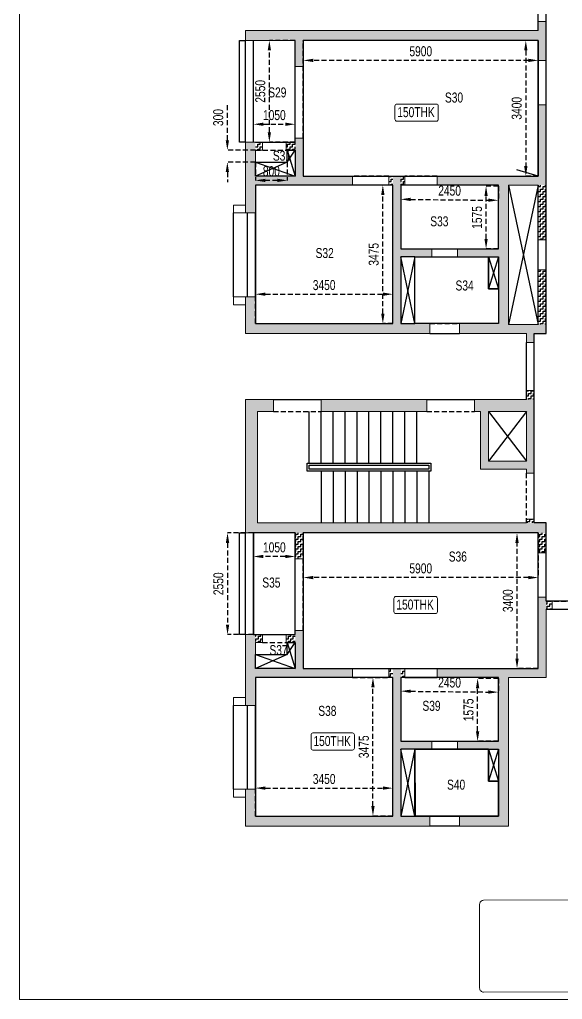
# Model space of a CAD drawing. Header units: millimetres. Extents: x 0 to 40011, y 16 to 56597.
# Drawn here: x 4 to 13630, y 16 to 24590 of the extents above; entities that cross this region are included whole.
import ezdxf

# ---------------------------------------------------------------- set-up
doc = ezdxf.new("R2010")
doc.units = ezdxf.units.MM
doc.linetypes.add('HIDDEN', pattern=[0.375, 0.25, -0.125])
for name, color, linetype in [('A-STAIRCASE', 8, 'Continuous'), ('S-BEAM', 4, 'HIDDEN'), ('S-BEAM 1', 6, 'Continuous'), ('S-CUTOUT', 25, 'Continuous'), ('S-WALL HATCH', 251, 'Continuous')]:
    doc.layers.add(name, color=color, linetype=linetype)
for name, color, linetype, lineweight in [("S-BEAM NO'S", 2, 'Continuous', 20), ('S-GENERAL', 252, 'Continuous', 20), ('s-text', 20, 'Continuous', 13), ('S-WALL', 100, 'Continuous', 20)]:
    doc.layers.add(name, color=color, linetype=linetype, lineweight=lineweight)
doc.styles.add('Dim.s & Anno.(Misc.)', font='ARIALN.TTF')
doc.styles.add('SOBHA', font='swisscl.ttf')
doc.dimstyles.new('S-100-2', dxfattribs={"dimscale": 100, "dimtxt": 2.5, "dimasz": 2.5, "dimexe": 0, "dimexo": 0, "dimgap": 1, "dimtad": 1, "dimdec": 0, "dimzin": 0, "dimdsep": 46, "dimtxsty": 'SOBHA', "dimcen": 0.0895, "dimclrd": 8, "dimclre": 8, "dimclrt": 2, "dimadec": 0, "dimazin": 0, "dimtfac": 1, "dimtdec": 0, "dimtofl": 0, "dimtmove": 0, "dimatfit": 3, "dimfxl": 0.18, "dimtolj": 1, "dimtzin": 0, "dimlwd": -1, "dimlwe": -1, "dimarcsym": 1})
pattern_1 = [(0, (0, 0), (62.5, 62.5), [62.5, -62.5]), (90, (62.5, 0), (-62.5, 62.5), [62.5, -62.5])]

# ---------------------------------------------------------------- blocks, each defined once
blk = doc.blocks.new('WING 05 TYP WALLS')
at = {"layer": 'S-WALL HATCH', "ltscale": 7.5, "transparency": 33554687}
h = blk.add_hatch(dxfattribs=at)
h.set_pattern_fill('ZIGZAG', color=251, scale=500)
h.set_pattern_definition([(0, (-606331.83, -72497.9), (62.5, 62.5), [62.5, -62.5]), (90, (-606269.33, -72497.9), (-62.5, 62.5), [62.5, -62.5])])
h.paths.add_polyline_path([(-600032, -71848), (-600232, -71848), (-600232, -72348), (-600032, -72348)])
h.paths.add_polyline_path([(-600032, -71373), (-600232, -71373), (-600232, -71598), (-600032, -71598)])
h.paths.add_polyline_path([(-606132, -71848), (-606332, -71848), (-606332, -72498), (-606132, -72498)])
h = blk.add_hatch(color=251, dxfattribs=at)
h.dxf.hatch_style = 1
h.paths.add_polyline_path([(-600032, -71598), (-600232, -71598), (-607582, -71598), (-607582, -71848), (-606332, -71848), (-606132, -71848), (-600232, -71848), (-600032, -71848)])
h = blk.add_hatch(color=251, dxfattribs=at)
h.dxf.hatch_style = 1
h.paths.add_polyline_path([(-600032, -73458), (-600232, -73458), (-600232, -75248), (-601232, -75248), (-602772, -75248), (-602772, -75473), (-601232, -75473), (-601232, -75498), (-601232, -77073), (-602257, -77073), (-602257, -77273), (-601232, -77273), (-601232, -78948), (-602207, -78948), (-602207, -79198), (-601232, -79198), (-600982, -79198), (-600532, -79198), (-600532, -79423), (-600332, -79423), (-600332, -79198), (-600032, -79198), (-600032, -78973), (-600232, -78973), (-600982, -78973), (-600982, -75473), (-600232, -75473), (-600032, -75473)])
h = blk.add_hatch(color=251, dxfattribs=at)
h.dxf.hatch_style = 1
h.paths.add_polyline_path([(-604892, -75248), (-606132, -75248), (-606132, -74298), (-606332, -74298), (-606332, -74398), (-606332, -74598), (-606332, -75248), (-607332, -75248), (-607332, -74598), (-607332, -74398), (-607582, -74398), (-607582, -75248), (-607582, -75473), (-607582, -76173), (-607332, -76173), (-607332, -75473), (-604892, -75473)])
h = blk.add_hatch(dxfattribs=at)
h.set_pattern_fill('ZIGZAG', color=251, scale=500)
h.set_pattern_definition([(0, (-607331.83, -74597.9), (62.5, 62.5), [62.5, -62.5]), (90, (-607269.33, -74597.9), (-62.5, 62.5), [62.5, -62.5])])
h.paths.add_polyline_path([(-606332, -74398), (-606557, -74398), (-606557, -74598), (-606332, -74598)])
h.paths.add_polyline_path([(-607157, -74398), (-607332, -74398), (-607332, -74598), (-607157, -74598)])
h = blk.add_hatch(color=251, dxfattribs=at)
h.dxf.hatch_style = 1
h.paths.add_polyline_path([(-603682, -77273), (-602907, -77273), (-602907, -77073), (-603682, -77073), (-603682, -75473), (-603682, -75248), (-603882, -75248), (-603882, -75473), (-603882, -78948), (-607332, -78948), (-607332, -78273), (-607582, -78273), (-607582, -78948), (-607582, -79198), (-603682, -79198), (-602957, -79198), (-602957, -78948), (-603682, -78948)])
h = blk.add_hatch(dxfattribs=at)
h.set_pattern_fill('ZIGZAG', color=251, scale=500)
h.set_pattern_definition([(0, (-603981.83, -75472.9), (62.5, 62.5), [62.5, -62.5]), (90, (-603919.33, -75472.9), (-62.5, 62.5), [62.5, -62.5])])
h.paths.add_polyline_path([(-603582, -75248), (-603682, -75248), (-603682, -75473), (-603582, -75473)])
h.paths.add_polyline_path([(-603882, -75248), (-603982, -75248), (-603982, -75473), (-603882, -75473)])
h = blk.add_hatch(dxfattribs=at)
h.set_pattern_fill('ZIGZAG', color=251, scale=500)
h.set_pattern_definition([(0, (-600231.83, -78972.9), (62.5, 62.5), [62.5, -62.5]), (90, (-600169.33, -78972.9), (-62.5, 62.5), [62.5, -62.5])])
h.paths.add_polyline_path([(-600032, -77598), (-600232, -77598), (-600232, -78973), (-600032, -78973)])
h.paths.add_polyline_path([(-600032, -75473), (-600232, -75473), (-600232, -76848), (-600032, -76848)])
h = blk.add_hatch(dxfattribs=at)
h.set_pattern_fill('ZIGZAG', color=251, scale=500)
h.set_pattern_definition([(0, (-600531.83, -80847.9), (62.5, 62.5), [62.5, -62.5]), (90, (-600469.33, -80847.9), (-62.5, 62.5), [62.5, -62.5])])
h.paths.add_polyline_path([(-600332, -80623), (-600532, -80623), (-600532, -80848), (-600332, -80848)])
h = blk.add_hatch(color=251, dxfattribs=at)
h.dxf.hatch_style = 1
h.paths.add_polyline_path([(-600032, -83948), (-600332, -83948), (-600532, -83948), (-607282, -83948), (-607282, -81148), (-606882, -81148), (-606882, -80848), (-607582, -80848), (-607582, -84198), (-606332, -84198), (-606132, -84198), (-600232, -84198), (-600032, -84198)])
h = blk.add_hatch(color=251, dxfattribs=at)
h.dxf.hatch_style = 1
h.paths.add_polyline_path([(-603032, -80848), (-605682, -80848), (-605682, -81148), (-603032, -81148)])
h = blk.add_hatch(color=251, dxfattribs=at)
h.dxf.hatch_style = 1
h.paths.add_polyline_path([(-600332, -80848), (-600532, -80848), (-601832, -80848), (-601832, -81148), (-601682, -81148), (-601682, -82598), (-600532, -82598), (-600532, -82698), (-600332, -82698)])
h.paths.add_polyline_path([(-600532, -81148), (-600532, -82398), (-601482, -82398), (-601482, -81148)], flags=16)
h = blk.add_hatch(dxfattribs=at)
h.set_pattern_fill('ZIGZAG', color=251, scale=500)
h.set_pattern_definition(pattern_1)
h.paths.add_polyline_path([(-600332, -83848), (-600532, -83848), (-600532, -83948), (-600332, -83948)], flags=17)
h = blk.add_hatch(dxfattribs=at)
h.set_pattern_fill('ZIGZAG', color=251, scale=500)
h.set_pattern_definition(pattern_1)
h.paths.add_polyline_path([(-606132, -84198), (-606332, -84198), (-606332, -84848), (-606132, -84848)])
h = blk.add_hatch(dxfattribs=at)
h.set_pattern_fill('ZIGZAG', color=251, scale=500)
h.set_pattern_definition(pattern_1)
h.paths.add_polyline_path([(-600032, -84198), (-600232, -84198), (-600232, -84698), (-600032, -84698)])
h = blk.add_hatch(color=251, dxfattribs=at)
h.dxf.hatch_style = 1
h.paths.add_polyline_path([(-600032, -87598), (-600032, -86108), (-600032, -85908), (-600032, -85808), (-600232, -85808), (-600232, -87598), (-601232, -87598), (-602772, -87598), (-602772, -87823), (-601232, -87823), (-601232, -87848), (-601232, -89423), (-602257, -89423), (-602257, -89623), (-601232, -89623), (-601232, -91298), (-602207, -91298), (-602207, -91548), (-601232, -91548), (-600982, -91548), (-600982, -87823), (-600032, -87823)])
h = blk.add_hatch(dxfattribs=at)
h.set_pattern_fill('ZIGZAG', color=251, scale=500)
h.set_pattern_definition(pattern_1)
h.paths.add_polyline_path([(-599882, -85908), (-600032, -85908), (-600032, -86108), (-599882, -86108)])
h = blk.add_hatch(color=251, dxfattribs=at)
h.dxf.hatch_style = 1
h.paths.add_polyline_path([(-604892, -87598), (-606132, -87598), (-606132, -86648), (-606332, -86648), (-606332, -86748), (-606332, -86948), (-606332, -87598), (-607332, -87598), (-607332, -86948), (-607332, -86748), (-607582, -86748), (-607582, -87598), (-607582, -87823), (-607582, -88523), (-607332, -88523), (-607332, -87823), (-604892, -87823)])
h = blk.add_hatch(dxfattribs=at)
h.set_pattern_fill('ZIGZAG', color=251, scale=500)
h.set_pattern_definition(pattern_1)
h.paths.add_polyline_path([(-607157, -86748), (-607332, -86748), (-607332, -86948), (-607157, -86948)], flags=17)
h = blk.add_hatch(dxfattribs=at)
h.set_pattern_fill('ZIGZAG', color=251, scale=500)
h.set_pattern_definition(pattern_1)
h.paths.add_polyline_path([(-606332, -86748), (-606557, -86748), (-606557, -86948), (-606332, -86948)], flags=17)
h = blk.add_hatch(color=251, dxfattribs=at)
h.dxf.hatch_style = 1
h.paths.add_polyline_path([(-602907, -89423), (-603682, -89423), (-603682, -87823), (-603682, -87598), (-603882, -87598), (-603882, -87823), (-603882, -91298), (-607332, -91298), (-607332, -90623), (-607582, -90623), (-607582, -91298), (-607582, -91548), (-603682, -91548), (-602957, -91548), (-602957, -91298), (-603682, -91298), (-603682, -89623), (-602907, -89623)])
h = blk.add_hatch(dxfattribs=at)
h.set_pattern_fill('ZIGZAG', color=251, scale=500)
h.set_pattern_definition(pattern_1)
h.paths.add_polyline_path([(-603882, -87598), (-603982, -87598), (-603982, -87823), (-603882, -87823)], flags=17)
h = blk.add_hatch(dxfattribs=at)
h.set_pattern_fill('ZIGZAG', color=251, scale=500)
h.set_pattern_definition(pattern_1)
h.paths.add_polyline_path([(-603582, -87598), (-603682, -87598), (-603682, -87823), (-603582, -87823)], flags=17)
at = {"layer": 'S-WALL'}
for p, q in [((-600332, -80623), (-600532, -80623)), ((-600532, -80623), (-600532, -80848)), ((-600332, -82698), (-600332, -80623)), ((-606882, -80848), (-607582, -80848)), ((-607582, -80848), (-607582, -84198)), ((-606882, -81148), (-606882, -80848)), ((-600532, -80848), (-601832, -80848)), ((-601832, -80848), (-601832, -81148)), ((-607282, -83948), (-607282, -81148)), ((-607282, -81148), (-606882, -81148)), ((-601832, -81148), (-601682, -81148)), ((-601682, -81148), (-601682, -82598)), ((-601482, -81148), (-600532, -81148)), ((-601482, -82398), (-601482, -81148)), ((-600532, -81148), (-600532, -82398)), ((-600532, -82398), (-601482, -82398)), ((-601682, -82598), (-600532, -82598)), ((-600532, -82598), (-600532, -82698)), ((-600532, -82698), (-600332, -82698)), ((-607282, -83948), (-600532, -83948)), ((-600332, -83848), (-600532, -83848)), ((-600532, -83848), (-600532, -83948)), ((-600332, -83948), (-600332, -83848)), ((-600332, -83948), (-600032, -83948)), ((-600032, -83948), (-600032, -84698)), ((-606332, -84198), (-607582, -84198)), ((-606332, -84848), (-606332, -84198)), ((-600232, -84198), (-606132, -84198)), ((-606132, -84198), (-606132, -84848)), ((-600232, -84698), (-600232, -84198)), ((-600032, -84698), (-600232, -84698)), ((-606132, -84848), (-606332, -84848))]:
    blk.add_line(p, q, dxfattribs=at)
for points in [[(-606332, -72498), (-606332, -71848), (-607582, -71848), (-607582, -71598), (-600232, -71598), (-600232, -71373), (-600032, -71373), (-600032, -72348), (-600232, -72348), (-600232, -71848), (-606132, -71848), (-606132, -72498)], [(-600332, -79423), (-600332, -79198), (-600032, -79198), (-600032, -77598), (-600232, -77598), (-600232, -78973), (-600982, -78973), (-600982, -75473), (-600232, -75473), (-600232, -76848), (-600032, -76848), (-600032, -73458), (-600232, -73458), (-600232, -75248), (-601232, -75248), (-602772, -75248), (-602772, -75473), (-601232, -75473), (-601232, -75498), (-601232, -77073), (-602257, -77073), (-602257, -77273), (-601232, -77273), (-601232, -78948), (-602207, -78948), (-602207, -79198), (-601232, -79198), (-600982, -79198), (-600532, -79198), (-600532, -79423)], [(-604892, -75473), (-607332, -75473), (-607332, -76173), (-607582, -76173), (-607582, -75473), (-607582, -75248), (-607582, -74398), (-607157, -74398), (-607157, -74598), (-607332, -74598), (-607332, -75248), (-606332, -75248), (-606332, -74598), (-606557, -74598), (-606557, -74398), (-606332, -74398), (-606332, -74298), (-606132, -74298), (-606132, -75248), (-604892, -75248)], [(-602907, -77073), (-602907, -77273), (-603682, -77273), (-603682, -78948), (-602957, -78948), (-602957, -79198), (-603682, -79198), (-607582, -79198), (-607582, -78948), (-607582, -78273), (-607332, -78273), (-607332, -78948), (-603882, -78948), (-603882, -75473), (-603982, -75473), (-603982, -75248), (-603682, -75248), (-603582, -75248), (-603582, -75473), (-603682, -75473), (-603682, -75473), (-603682, -77073)], [(-603032, -80848), (-605682, -80848), (-605682, -81148), (-603032, -81148)], [(-604892, -87823), (-607332, -87823), (-607332, -88523), (-607582, -88523), (-607582, -87823), (-607582, -87598), (-607582, -86748), (-607157, -86748), (-607157, -86948), (-607332, -86948), (-607332, -87598), (-606332, -87598), (-606332, -86948), (-606557, -86948), (-606557, -86748), (-606332, -86748), (-606332, -86648), (-606132, -86648), (-606132, -87598), (-604892, -87598)], [(-602907, -89423), (-602907, -89623), (-603682, -89623), (-603682, -91298), (-602957, -91298), (-602957, -91548), (-603682, -91548), (-607582, -91548), (-607582, -91298), (-607582, -90623), (-607332, -90623), (-607332, -91298), (-603882, -91298), (-603882, -87823), (-603982, -87823), (-603982, -87598), (-603682, -87598), (-603582, -87598), (-603582, -87823), (-603682, -87823), (-603682, -87823), (-603682, -89423)]]:
    blk.add_lwpolyline(points, close=True, dxfattribs=at)
at = {"layer": 'S-WALL', "color": 3}
blk.add_lwpolyline([(-600032, -85908), (-599882, -85908), (-599882, -86108), (-600032, -86108), (-600032, -87598), (-600032, -87823), (-600982, -87823), (-600982, -91548), (-601232, -91548), (-602207, -91548), (-602207, -91298), (-601232, -91298), (-601232, -89623), (-602257, -89623), (-602257, -89423), (-601232, -89423), (-601232, -87848), (-601232, -87823), (-602772, -87823), (-602772, -87598), (-601232, -87598), (-600232, -87598), (-600232, -85808), (-600032, -85808)], close=True, dxfattribs=at)
blk = doc.blocks.new('*D266')
at = {"layer": 'Defpoints', "color": 0, "linetype": 'Continuous', "ltscale": 500, "transparency": 16777216}
for p in [(7124, 24065), (13024, 24065), (7124, 23566)]:
    blk.add_point(p, dxfattribs=at)
at = {"layer": 'S-BEAM', "color": 8, "ltscale": 500, "transparency": 16777216}
for p, q in [((7124, 24065), (7124, 23566)), ((13024, 24065), (13024, 23566)), ((12774, 23566), (7374, 23566))]:
    blk.add_line(p, q, dxfattribs=at)
at = {"layer": 'S-BEAM', "color": 8, "linetype": 'Continuous', "ltscale": 500, "transparency": 16777216}
for points in [[(7374, 23608), (7374, 23525), (7124, 23566)], [(12774, 23608), (12774, 23525), (13024, 23566)]]:
    blk.add_solid(points, dxfattribs=at)
at = {"layer": 'S-BEAM', "color": 2, "linetype": 'Continuous', "ltscale": 500, "transparency": 16777216, "insert": (10074, 23794), "char_height": 250, "attachment_point": 5, "style": 'SOBHA'}
blk.add_mtext('\\A1;5900', dxfattribs=at)
blk = doc.blocks.new('*D267')
at = {"layer": 'Defpoints', "color": 0, "linetype": 'Continuous', "ltscale": 500, "transparency": 16777216}
for p in [(6274, 24065), (6924, 24065), (6924, 21515)]:
    blk.add_point(p, dxfattribs=at)
at = {"layer": 'S-BEAM', "color": 8, "ltscale": 500, "transparency": 16777216}
for p, q in [((6924, 24065), (6274, 24065)), ((6274, 21765), (6274, 23815)), ((6924, 21515), (6274, 21515))]:
    blk.add_line(p, q, dxfattribs=at)
at = {"layer": 'S-BEAM', "color": 8, "linetype": 'Continuous', "ltscale": 500, "transparency": 16777216}
for points in [[(6232, 23815), (6316, 23815), (6274, 24065)], [(6232, 21765), (6316, 21765), (6274, 21515)]]:
    blk.add_solid(points, dxfattribs=at)
at = {"layer": 'S-BEAM', "color": 2, "linetype": 'Continuous', "ltscale": 500, "transparency": 16777216, "insert": (6046, 22790), "char_height": 250, "attachment_point": 5, "rotation": 90, "style": 'SOBHA'}
blk.add_mtext('\\A1;2550', dxfattribs=at)
blk = doc.blocks.new('*D268')
at = {"layer": 'Defpoints', "color": 0, "linetype": 'Continuous', "ltscale": 500, "transparency": 16777216}
for p in [(6924, 21965), (5874, 21515), (6924, 21515)]:
    blk.add_point(p, dxfattribs=at)
at = {"layer": 'S-BEAM', "color": 8, "ltscale": 500, "transparency": 16777216}
for p, q in [((5874, 21515), (5874, 21965)), ((6124, 21965), (6674, 21965)), ((6924, 21515), (6924, 21965))]:
    blk.add_line(p, q, dxfattribs=at)
at = {"layer": 'S-BEAM', "color": 8, "linetype": 'Continuous', "ltscale": 500, "transparency": 16777216}
for points in [[(6124, 22006), (6124, 21923), (5874, 21965)], [(6674, 22006), (6674, 21923), (6924, 21965)]]:
    blk.add_solid(points, dxfattribs=at)
at = {"layer": 'S-BEAM', "color": 2, "linetype": 'Continuous', "ltscale": 500, "transparency": 16777216, "insert": (6399, 22193), "char_height": 250, "attachment_point": 5, "style": 'SOBHA'}
blk.add_mtext('\\A1;1050', dxfattribs=at)
blk = doc.blocks.new('*D269')
at = {"layer": 'Defpoints', "color": 0, "linetype": 'Continuous', "ltscale": 500, "transparency": 16777216}
for p in [(5924, 21015), (6724, 21015), (5924, 20557)]:
    blk.add_point(p, dxfattribs=at)
at = {"layer": 'S-BEAM', "color": 8, "ltscale": 500, "transparency": 16777216}
for p, q in [((5924, 21015), (5924, 20557)), ((6724, 21015), (6724, 20557)), ((6474, 20557), (6174, 20557))]:
    blk.add_line(p, q, dxfattribs=at)
at = {"layer": 'S-BEAM', "color": 8, "linetype": 'Continuous', "ltscale": 500, "transparency": 16777216}
for points in [[(6174, 20598), (6174, 20515), (5924, 20557)], [(6474, 20598), (6474, 20515), (6724, 20557)]]:
    blk.add_solid(points, dxfattribs=at)
at = {"layer": 'S-BEAM', "color": 2, "linetype": 'Continuous', "ltscale": 500, "transparency": 16777216, "insert": (6324, 20785), "char_height": 250, "attachment_point": 5, "style": 'SOBHA'}
blk.add_mtext('\\A1;800', dxfattribs=at)
blk = doc.blocks.new('*D270')
at = {"layer": 'Defpoints', "color": 0, "linetype": 'Continuous', "ltscale": 500, "transparency": 16777216}
for p in [(5219, 21315), (5924, 21315), (5924, 21015)]:
    blk.add_point(p, dxfattribs=at)
at = {"layer": 'S-BEAM', "color": 8, "ltscale": 500, "transparency": 16777216}
for p, q in [((5219, 21565), (5219, 22452)), ((5924, 21315), (5219, 21315)), ((5924, 21015), (5219, 21015)), ((5219, 20765), (5219, 20515))]:
    blk.add_line(p, q, dxfattribs=at)
at = {"layer": 'S-BEAM', "color": 8, "linetype": 'Continuous', "ltscale": 500, "transparency": 16777216}
for points in [[(5178, 21565), (5261, 21565), (5219, 21315)], [(5178, 20765), (5261, 20765), (5219, 21015)]]:
    blk.add_solid(points, dxfattribs=at)
at = {"layer": 'S-BEAM', "color": 2, "linetype": 'Continuous', "ltscale": 500, "transparency": 16777216, "insert": (4991, 22133), "char_height": 250, "attachment_point": 5, "rotation": 90, "style": 'SOBHA'}
blk.add_mtext('\\A1;300', dxfattribs=at)
blk = doc.blocks.new('*D271')
at = {"layer": 'Defpoints', "color": 0, "linetype": 'Continuous', "ltscale": 500, "transparency": 16777216}
for p in [(9122, 20440), (9374, 20440), (9374, 16965)]:
    blk.add_point(p, dxfattribs=at)
at = {"layer": 'S-BEAM', "color": 8, "ltscale": 500, "transparency": 16777216}
for p, q in [((9374, 20440), (9122, 20440)), ((9122, 17215), (9122, 20190)), ((9374, 16965), (9122, 16965))]:
    blk.add_line(p, q, dxfattribs=at)
at = {"layer": 'S-BEAM', "color": 8, "linetype": 'Continuous', "ltscale": 500, "transparency": 16777216}
for points in [[(9080, 20190), (9164, 20190), (9122, 20440)], [(9080, 17215), (9164, 17215), (9122, 16965)]]:
    blk.add_solid(points, dxfattribs=at)
at = {"layer": 'S-BEAM', "color": 2, "linetype": 'Continuous', "ltscale": 500, "transparency": 16777216, "insert": (8894, 18702), "char_height": 250, "attachment_point": 5, "rotation": 90, "style": 'SOBHA'}
blk.add_mtext('\\A1;3475', dxfattribs=at)
blk = doc.blocks.new('*D272')
at = {"layer": 'Defpoints', "color": 0, "linetype": 'Continuous', "ltscale": 500, "transparency": 16777216}
for p in [(9374, 17702), (5924, 16965), (9374, 16965)]:
    blk.add_point(p, dxfattribs=at)
at = {"layer": 'S-BEAM', "color": 8, "ltscale": 500, "transparency": 16777216}
for p, q in [((5924, 16965), (5924, 17702)), ((6174, 17702), (9124, 17702)), ((9374, 16965), (9374, 17702))]:
    blk.add_line(p, q, dxfattribs=at)
at = {"layer": 'S-BEAM', "color": 8, "linetype": 'Continuous', "ltscale": 500, "transparency": 16777216}
for points in [[(6174, 17744), (6174, 17661), (5924, 17702)], [(9124, 17744), (9124, 17661), (9374, 17702)]]:
    blk.add_solid(points, dxfattribs=at)
at = {"layer": 'S-BEAM', "color": 2, "linetype": 'Continuous', "ltscale": 500, "transparency": 16777216, "insert": (7649, 17930), "char_height": 250, "attachment_point": 5, "style": 'SOBHA'}
blk.add_mtext('\\A1;3450', dxfattribs=at)
blk = doc.blocks.new('*D273')
at = {"layer": 'Defpoints', "color": 0, "linetype": 'Continuous', "ltscale": 500, "transparency": 16777216}
for p in [(11713, 20415), (12024, 20415), (12024, 18840)]:
    blk.add_point(p, dxfattribs=at)
at = {"layer": 'S-BEAM', "color": 8, "ltscale": 500, "transparency": 16777216}
for p, q in [((12024, 20415), (11713, 20415)), ((11713, 19090), (11713, 20165)), ((12024, 18840), (11713, 18840))]:
    blk.add_line(p, q, dxfattribs=at)
at = {"layer": 'S-BEAM', "color": 8, "linetype": 'Continuous', "ltscale": 500, "transparency": 16777216}
for points in [[(11672, 20165), (11755, 20165), (11713, 20415)], [(11672, 19090), (11755, 19090), (11713, 18840)]]:
    blk.add_solid(points, dxfattribs=at)
at = {"layer": 'S-BEAM', "color": 2, "linetype": 'Continuous', "ltscale": 500, "transparency": 16777216, "insert": (11486, 19627), "char_height": 250, "attachment_point": 5, "rotation": 90, "style": 'SOBHA'}
blk.add_mtext('\\A1;1575', dxfattribs=at)
blk = doc.blocks.new('*D274')
at = {"layer": 'Defpoints', "color": 0, "linetype": 'Continuous', "ltscale": 500, "transparency": 16777216}
for p in [(9574, 20440), (12024, 20415), (12021, 20058)]:
    blk.add_point(p, dxfattribs=at)
at = {"layer": 'S-BEAM', "color": 8, "ltscale": 500, "transparency": 16777216}
for p, q in [((9574, 20440), (9571, 20083)), ((12024, 20415), (12021, 20058)), ((9821, 20080), (11771, 20060))]:
    blk.add_line(p, q, dxfattribs=at)
at = {"layer": 'S-BEAM', "color": 8, "linetype": 'Continuous', "ltscale": 500, "transparency": 16777216}
for points in [[(9821, 20122), (9820, 20038), (9571, 20083)], [(11771, 20102), (11770, 20019), (12021, 20058)]]:
    blk.add_solid(points, dxfattribs=at)
at = {"layer": 'S-BEAM', "color": 2, "linetype": 'Continuous', "ltscale": 500, "transparency": 16777216, "insert": (10798, 20298), "char_height": 250, "attachment_point": 5, "rotation": 359.4154, "style": 'SOBHA'}
blk.add_mtext('\\A1;2450', dxfattribs=at)
blk = doc.blocks.new('*D275')
at = {"layer": 'Defpoints', "color": 0, "linetype": 'Continuous', "ltscale": 500, "transparency": 16777216}
for p in [(5874, 11715), (5224, 9165), (5874, 9165)]:
    blk.add_point(p, dxfattribs=at)
at = {"layer": 'S-BEAM', "color": 8, "ltscale": 500, "transparency": 16777216}
for p, q in [((5874, 11715), (5224, 11715)), ((5224, 11465), (5224, 9415)), ((5874, 9165), (5224, 9165))]:
    blk.add_line(p, q, dxfattribs=at)
at = {"layer": 'S-BEAM', "color": 8, "linetype": 'Continuous', "ltscale": 500, "transparency": 16777216}
for points in [[(5182, 11465), (5266, 11465), (5224, 11715)], [(5182, 9415), (5266, 9415), (5224, 9165)]]:
    blk.add_solid(points, dxfattribs=at)
at = {"layer": 'S-BEAM', "color": 2, "linetype": 'Continuous', "ltscale": 500, "transparency": 16777216, "insert": (4996, 10440), "char_height": 250, "attachment_point": 5, "rotation": 90, "style": 'SOBHA'}
blk.add_mtext('\\A1;2550', dxfattribs=at)
blk = doc.blocks.new('*D276')
at = {"layer": 'Defpoints', "color": 0, "linetype": 'Continuous', "ltscale": 500, "transparency": 16777216}
for p in [(5874, 11715), (6924, 11715), (5874, 11124)]:
    blk.add_point(p, dxfattribs=at)
at = {"layer": 'S-BEAM', "color": 8, "ltscale": 500, "transparency": 16777216}
for p, q in [((5874, 11715), (5874, 11124)), ((6924, 11715), (6924, 11124)), ((6674, 11124), (6124, 11124))]:
    blk.add_line(p, q, dxfattribs=at)
at = {"layer": 'S-BEAM', "color": 8, "linetype": 'Continuous', "ltscale": 500, "transparency": 16777216}
for points in [[(6124, 11166), (6124, 11083), (5874, 11124)], [(6674, 11166), (6674, 11083), (6924, 11124)]]:
    blk.add_solid(points, dxfattribs=at)
at = {"layer": 'S-BEAM', "color": 2, "linetype": 'Continuous', "ltscale": 500, "transparency": 16777216, "insert": (6399, 11352), "char_height": 250, "attachment_point": 5, "style": 'SOBHA'}
blk.add_mtext('\\A1;1050', dxfattribs=at)
blk = doc.blocks.new('*D277')
at = {"layer": 'Defpoints', "color": 0, "linetype": 'Continuous', "ltscale": 500, "transparency": 16777216}
for p in [(7124, 11715), (13024, 11715), (7124, 10596)]:
    blk.add_point(p, dxfattribs=at)
at = {"layer": 'S-BEAM', "color": 8, "ltscale": 500, "transparency": 16777216}
for p, q in [((7124, 11715), (7124, 10596)), ((13024, 11715), (13024, 10596)), ((12774, 10596), (7374, 10596))]:
    blk.add_line(p, q, dxfattribs=at)
at = {"layer": 'S-BEAM', "color": 8, "linetype": 'Continuous', "ltscale": 500, "transparency": 16777216}
for points in [[(7374, 10637), (7374, 10554), (7124, 10596)], [(12774, 10637), (12774, 10554), (13024, 10596)]]:
    blk.add_solid(points, dxfattribs=at)
at = {"layer": 'S-BEAM', "color": 2, "linetype": 'Continuous', "ltscale": 500, "transparency": 16777216, "insert": (10074, 10824), "char_height": 250, "attachment_point": 5, "style": 'SOBHA'}
blk.add_mtext('\\A1;5900', dxfattribs=at)
blk = doc.blocks.new('*D278')
at = {"layer": 'Defpoints', "color": 0, "linetype": 'Continuous', "ltscale": 500, "transparency": 16777216}
for p in [(12490, 11715), (13024, 11715), (13024, 8315)]:
    blk.add_point(p, dxfattribs=at)
at = {"layer": 'S-BEAM', "color": 8, "ltscale": 500, "transparency": 16777216}
for p, q in [((13024, 11715), (12490, 11715)), ((12490, 8565), (12490, 11465)), ((13024, 8315), (12490, 8315))]:
    blk.add_line(p, q, dxfattribs=at)
at = {"layer": 'S-BEAM', "color": 8, "linetype": 'Continuous', "ltscale": 500, "transparency": 16777216}
for points in [[(12448, 11465), (12532, 11465), (12490, 11715)], [(12448, 8565), (12532, 8565), (12490, 8315)]]:
    blk.add_solid(points, dxfattribs=at)
at = {"layer": 'S-BEAM', "color": 2, "linetype": 'Continuous', "ltscale": 500, "transparency": 16777216, "insert": (12262, 10015), "char_height": 250, "attachment_point": 5, "rotation": 90, "style": 'SOBHA'}
blk.add_mtext('\\A1;3400', dxfattribs=at)
blk = doc.blocks.new('*D279')
at = {"layer": 'Defpoints', "color": 0, "linetype": 'Continuous', "ltscale": 500, "transparency": 16777216}
for p in [(11501, 8065), (12024, 8065), (12024, 6490)]:
    blk.add_point(p, dxfattribs=at)
at = {"layer": 'S-BEAM', "color": 8, "ltscale": 500, "transparency": 16777216}
for p, q in [((12024, 8065), (11501, 8065)), ((11501, 6740), (11501, 7815)), ((12024, 6490), (11501, 6490))]:
    blk.add_line(p, q, dxfattribs=at)
at = {"layer": 'S-BEAM', "color": 8, "linetype": 'Continuous', "ltscale": 500, "transparency": 16777216}
for points in [[(11459, 7815), (11543, 7815), (11501, 8065)], [(11459, 6740), (11543, 6740), (11501, 6490)]]:
    blk.add_solid(points, dxfattribs=at)
at = {"layer": 'S-BEAM', "color": 2, "linetype": 'Continuous', "ltscale": 500, "transparency": 16777216, "insert": (11273, 7277), "char_height": 250, "attachment_point": 5, "rotation": 90, "style": 'SOBHA'}
blk.add_mtext('\\A1;1575', dxfattribs=at)
blk = doc.blocks.new('*D200')
at = {"layer": 'Defpoints', "color": 0, "linetype": 'Continuous', "ltscale": 500, "transparency": 16777216}
for p in [(9574, 8090), (12024, 8065), (12021, 7722)]:
    blk.add_point(p, dxfattribs=at)
at = {"layer": 'S-BEAM', "color": 8, "ltscale": 500, "transparency": 16777216}
for p, q in [((9574, 8090), (9571, 7747)), ((12024, 8065), (12021, 7722)), ((9821, 7744), (11771, 7725))]:
    blk.add_line(p, q, dxfattribs=at)
at = {"layer": 'S-BEAM', "color": 8, "linetype": 'Continuous', "ltscale": 500, "transparency": 16777216}
for points in [[(9821, 7786), (9821, 7703), (9571, 7747)], [(11771, 7766), (11771, 7683), (12021, 7722)]]:
    blk.add_solid(points, dxfattribs=at)
at = {"layer": 'S-BEAM', "color": 2, "linetype": 'Continuous', "ltscale": 500, "transparency": 16777216, "insert": (10798, 7963), "char_height": 250, "attachment_point": 5, "rotation": 359.4154, "style": 'SOBHA'}
blk.add_mtext('\\A1;2450', dxfattribs=at)
blk = doc.blocks.new('*D201')
at = {"layer": 'Defpoints', "color": 0, "linetype": 'Continuous', "ltscale": 500, "transparency": 16777216}
for p in [(8874, 8090), (9374, 8090), (9374, 4615)]:
    blk.add_point(p, dxfattribs=at)
at = {"layer": 'S-BEAM', "color": 8, "ltscale": 500, "transparency": 16777216}
for p, q in [((9374, 8090), (8874, 8090)), ((8874, 4865), (8874, 7840)), ((9374, 4615), (8874, 4615))]:
    blk.add_line(p, q, dxfattribs=at)
at = {"layer": 'S-BEAM', "color": 8, "linetype": 'Continuous', "ltscale": 500, "transparency": 16777216}
for points in [[(8832, 7840), (8916, 7840), (8874, 8090)], [(8832, 4865), (8916, 4865), (8874, 4615)]]:
    blk.add_solid(points, dxfattribs=at)
at = {"layer": 'S-BEAM', "color": 2, "linetype": 'Continuous', "ltscale": 500, "transparency": 16777216, "insert": (8646, 6352), "char_height": 250, "attachment_point": 5, "rotation": 90, "style": 'SOBHA'}
blk.add_mtext('\\A1;3475', dxfattribs=at)
blk = doc.blocks.new('*D202')
at = {"layer": 'Defpoints', "color": 0, "linetype": 'Continuous', "ltscale": 500, "transparency": 16777216}
for p in [(9374, 5315), (5924, 4615), (9374, 4615)]:
    blk.add_point(p, dxfattribs=at)
at = {"layer": 'S-BEAM', "color": 8, "ltscale": 500, "transparency": 16777216}
for p, q in [((5924, 4615), (5924, 5315)), ((6174, 5315), (9124, 5315)), ((9374, 4615), (9374, 5315))]:
    blk.add_line(p, q, dxfattribs=at)
at = {"layer": 'S-BEAM', "color": 8, "linetype": 'Continuous', "ltscale": 500, "transparency": 16777216}
for points in [[(6174, 5357), (6174, 5274), (5924, 5315)], [(9124, 5357), (9124, 5274), (9374, 5315)]]:
    blk.add_solid(points, dxfattribs=at)
at = {"layer": 'S-BEAM', "color": 2, "linetype": 'Continuous', "ltscale": 500, "transparency": 16777216, "insert": (7649, 5543), "char_height": 250, "attachment_point": 5, "style": 'SOBHA'}
blk.add_mtext('\\A1;3450', dxfattribs=at)
blk = doc.blocks.new('*D171')
at = {"layer": 'Defpoints', "color": 0, "linetype": 'Continuous', "ltscale": 500, "transparency": 16777216}
for p in [(13024, 24065), (12711, 20665), (13024, 20665)]:
    blk.add_point(p, dxfattribs=at)
at = {"layer": 'S-BEAM', "color": 8, "ltscale": 500, "transparency": 16777216}
for p, q in [((13024, 24065), (12711, 24065)), ((12711, 23815), (12711, 20915)), ((13024, 20665), (12711, 20665))]:
    blk.add_line(p, q, dxfattribs=at)
at = {"layer": 'S-BEAM', "color": 8, "linetype": 'Continuous', "ltscale": 500, "transparency": 16777216}
for points in [[(12669, 23815), (12753, 23815), (12711, 24065)], [(12669, 20915), (12753, 20915), (12711, 20665)]]:
    blk.add_solid(points, dxfattribs=at)
at = {"layer": 'S-BEAM', "color": 2, "linetype": 'Continuous', "ltscale": 500, "transparency": 16777216, "insert": (12483, 22365), "char_height": 250, "attachment_point": 5, "rotation": 90, "style": 'SOBHA'}
blk.add_mtext('\\A1;3400', dxfattribs=at)

msp = doc.modelspace()

# ---------------------------------------------------------------- linework, layer by layer
at = {"layer": 'A-STAIRCASE', "color": 252, "ltscale": 200}
for p, q in [((7274.4, 13464.6), (7274.4, 14764.6)), ((7574.4, 13464.6), (7574.4, 14764.6)), ((7874.4, 13464.6), (7874.4, 14764.6)), ((8174.4, 13464.6), (8174.4, 14764.6)), ((8474.4, 13464.6), (8474.4, 14764.6)), ((8774.4, 13464.6), (8774.4, 14764.6)), ((9074.4, 13464.6), (9074.4, 14764.6)), ((9374.4, 13464.6), (9374.4, 14764.6)), ((9674.4, 13464.6), (9674.4, 14764.6)), ((9974.4, 13464.6), (9974.4, 14764.6)), ((7574.4, 13264.6), (7574.4, 11964.6)), ((7874.4, 13264.6), (7874.4, 11964.6)), ((8174.4, 13264.6), (8174.4, 11964.6)), ((8474.4, 13264.6), (8474.4, 11964.6)), ((8774.4, 13264.6), (8774.4, 11964.6)), ((9074.4, 13264.6), (9074.4, 11964.6)), ((9374.4, 13264.6), (9374.4, 11964.6)), ((9674.4, 13264.6), (9674.4, 11964.6)), ((9974.4, 13264.6), (9974.4, 11964.6)), ((10274.4, 13264.6), (10274.4, 11964.6))]:
    msp.add_line(p, q, dxfattribs=at)
at = {"layer": 'A-STAIRCASE', "color": 252, "ltscale": 200, "elevation": 0}
for points in [[(7224.4, 13264.6), (7224.4, 13464.6), (10324.4, 13464.6), (10324.4, 13264.6)], [(7274.4, 13314.6), (7274.4, 13414.6), (10274.4, 13414.6), (10274.4, 13314.6)]]:
    msp.add_lwpolyline(points, close=True, dxfattribs=at)
at = {"layer": 'S-BEAM', "color": 1, "linetype": 'Continuous', "ltscale": 500}
msp.add_line((13024.4, 24314.6), (13024.4, 25739.6), dxfattribs=at)
at = {"layer": 'S-BEAM', "ltscale": 500}
for p, q in [((13224.4, 24314.6), (13224.4, 25739.6)), ((7124.4, 21614.6), (7124.4, 24064.6)), ((13024.4, 22454.6), (13024.4, 24064.6)), ((13224.4, 22454.6), (13224.4, 24064.6)), ((5924.4, 21314.6), (6924.4, 21314.6)), ((9274.4, 20664.6), (8364.4, 20664.6)), ((10481.6, 20664.6), (9674.4, 20664.6)), ((9274.4, 20439.6), (8364.4, 20439.6)), ((13224.4, 16939.6), (13224.4, 20439.6)), ((10349.4, 18639.6), (10999.4, 18639.6)), ((10299.4, 16964.6), (11049.4, 16964.6)), ((12924.4, 15064.6), (12924.4, 16489.6)), ((6374.4, 14764.6), (7574.4, 14764.6)), ((10224.4, 14764.6), (11424.4, 14764.6)), ((12724.4, 11964.6), (12724.4, 13214.6)), ((12924.4, 11964.6), (12924.4, 13214.6)), ((7124.4, 9264.6), (7124.4, 11714.6)), ((13024.4, 10104.6), (13024.4, 11714.6)), ((13224.4, 10104.6), (13224.4, 11714.6)), ((13224.4, 10004.6), (14724.4, 10004.6)), ((6099.4, 8964.6), (6699.4, 8964.6)), ((8364.4, 8314.6), (9274.4, 8314.6)), ((9674.4, 8314.6), (10484.4, 8314.6)), ((8364.4, 8089.6), (9274.4, 8089.6)), ((10349.4, 6289.6), (10999.4, 6289.6)), ((11049.4, 4614.6), (10299.4, 4614.6))]:
    msp.add_line(p, q, dxfattribs=at)
at = {"layer": 'S-BEAM', "color": 41, "linetype": 'Continuous', "ltscale": 500, "true_color": 0xf4ee51}
for points in [[(14724.4, 36014.6), (14724.4, 24414.6), (16274.4, 24414.6), (16274.4, 22914.6), (14724.4, 22914.6), (14724.4, 11839.6), (16274.4, 11839.6), (16274.4, 10339.6), (14724.4, 10339.6), (14724.4, 10004.6), (13224.4, 10004.6), (13224.4, 11964.6), (12924.4, 11964.6), (12924.4, 16714.6), (13224.4, 16714.6), (13224.4, 39314.6)], [(13024.4, 24064.6), (13024.4, 20664.6), (12489.4, 20825.8)], [(9924.4, 6289.6), (11774.4, 6289.6), (11774.4, 5489.6), (12024.4, 5489.6), (12024.4, 4614.6), (9936.9, 4614.6), (9936.9, 4614.6), (9924.4, 6289.6)]]:
    msp.add_lwpolyline(points, dxfattribs=at)
for points in [[(13024.4, 22454.6), (13024.4, 24064.6), (7124.4, 24064.6), (7124.4, 23414.6), (7124.4, 21614.6), (7124.4, 20664.6), (8364.4, 20664.6), (9274.4, 20664.6), (9574.4, 20664.6), (9674.4, 20664.6), (10481.6, 20664.6), (12024.4, 20664.6), (13024.4, 20664.6)], [(9374.4, 20439.6), (9274.4, 20439.6), (8364.4, 20439.6), (5924.4, 20439.6), (5924.4, 19739.6), (5924.4, 17639.6), (5924.4, 16964.6), (9374.4, 16964.6)], [(12024.4, 20414.6), (12024.4, 20439.6), (10484.4, 20439.6), (9674.4, 20439.6), (9574.4, 20439.6), (9574.4, 18839.6), (10349.4, 18839.6), (10999.4, 18839.6), (12024.4, 18839.6)], [(9924.4, 18639.6), (11774.4, 18639.6), (11774.4, 17839.6), (12024.4, 17839.6), (12024.4, 16964.6), (9924.4, 16964.6)], [(6924.4, 11714.6), (5874.4, 11714.6), (5874.4, 9164.6), (6099.4, 9164.6), (6699.4, 9164.6), (6924.4, 9164.6), (6924.4, 9264.6)], [(13024.4, 10104.6), (13024.4, 11714.6), (7124.4, 11714.6), (7124.4, 11064.6), (7124.4, 9264.6), (7124.4, 8314.6), (8364.4, 8314.6), (9274.4, 8314.6), (9574.4, 8314.6), (9674.4, 8314.6), (10484.4, 8314.6), (12024.4, 8314.6), (13024.4, 8314.6)], [(9374.4, 8089.6), (9274.4, 8089.6), (8364.4, 8089.6), (5924.4, 8089.6), (5924.4, 7389.6), (5924.4, 5289.6), (5924.4, 4614.6), (9374.4, 4614.6)], [(12024.4, 8064.6), (12024.4, 8089.6), (10484.4, 8089.6), (9674.4, 8089.6), (9574.4, 8089.6), (9574.4, 6489.6), (10349.4, 6489.6), (10999.4, 6489.6), (12024.4, 6489.6)], [(11774.4, 6289.6), (10999.4, 6289.6), (9924.4, 6289.6), (9936.9, 4614.6), (10299.4, 4614.6), (12024.4, 4614.6), (12024.4, 5489.6), (11774.4, 5489.6)]]:
    msp.add_lwpolyline(points, close=True, dxfattribs=at)
at = {"layer": 'S-BEAM 1', "color": 1}
for p, q in [((5674.4, 21514.6), (5674.4, 24064.6)), ((5874.4, 21514.6), (5874.4, 24064.6)), ((6924.4, 21614.6), (6924.4, 24064.6)), ((5922.9, 21514.6), (6924.4, 21514.6)), ((10481.6, 20439.6), (9674.4, 20439.6)), ((13024.4, 16939.6), (13024.4, 20439.6)), ((5374.4, 17639.6), (5374.4, 19739.6)), ((5724.4, 17639.6), (5724.4, 19739.6)), ((5924.4, 17639.6), (5924.4, 19739.6)), ((10349.4, 18839.6), (10999.4, 18839.6)), ((10299.4, 16714.6), (11049.4, 16714.6)), ((12724.4, 15064.6), (12724.4, 16489.6)), ((6374.4, 15064.6), (7574.4, 15064.6)), ((10224.4, 15064.6), (11424.4, 15064.6)), ((5674.4, 9164.6), (5674.4, 11714.6)), ((5874.4, 9164.6), (5874.4, 11714.6)), ((6924.4, 9264.6), (6924.4, 11714.6)), ((13224.4, 9804.6), (14724.4, 9804.6)), ((6099.4, 9164.6), (6699.4, 9164.6)), ((9674.4, 8089.6), (10484.4, 8089.6)), ((5374.4, 5289.6), (5374.4, 7389.6)), ((5724.4, 5289.6), (5724.4, 7389.6)), ((5924.4, 5289.6), (5924.4, 7389.6)), ((10349.4, 6489.6), (10999.4, 6489.6)), ((11049.4, 4364.6), (10299.4, 4364.6))]:
    msp.add_line(p, q, dxfattribs=at)
for points in [[(5674.4, 21514.6), (5524.4, 21514.6), (5524.4, 24064.3), (5674.4, 24064.3)], [(5674.4, 9164.6), (5524.4, 9164.6), (5524.4, 11714.3), (5674.4, 11714.3)]]:
    msp.add_lwpolyline(points, dxfattribs=at)
for points in [[(5924.4, 20664.6), (5924.4, 21014.6), (6724.4, 21014.6), (6724.4, 21314.6), (6924.4, 21314.6), (6924.4, 20664.6)], [(9574.4, 18639.6), (9574.4, 16964.6), (9924.4, 16964.6), (9924.4, 17164.6), (9924.4, 17164.6), (9924.4, 18639.6)], [(12024.4, 18639.6), (12024.4, 17839.6), (11774.4, 17839.6), (11774.4, 18639.6)], [(5924.4, 8314.6), (5924.4, 8664.6), (6724.4, 8664.6), (6724.4, 8964.6), (6924.4, 8964.6), (6924.4, 8314.6)], [(9574.4, 6289.6), (9574.4, 4614.6), (9924.4, 4614.6), (9924.4, 4814.6), (9924.4, 4814.6), (9924.4, 6289.6)], [(12024.4, 6289.6), (12024.4, 5489.6), (11774.4, 5489.6), (11774.4, 6289.6)]]:
    msp.add_lwpolyline(points, close=True, dxfattribs=at)
at = {"layer": 'S-CUTOUT', "color": 35}
for p, q in [((6724.4, 21014.6), (6924.4, 21314.6)), ((6724.4, 21314.6), (6924.4, 20664.6)), ((6724.4, 21014.6), (5924.4, 20664.6)), ((5924.4, 21014.6), (6924.4, 20664.6)), ((13024.4, 20439.6), (12274.4, 16939.6)), ((12274.4, 20439.6), (13024.4, 16939.6)), ((9924.4, 18639.6), (9574.4, 16964.6)), ((9924.4, 16964.6), (9574.4, 18639.6)), ((12024.4, 18639.6), (11774.4, 17839.6)), ((11774.4, 18639.6), (12024.4, 17839.6)), ((12724.4, 14764.6), (11774.4, 13514.6)), ((11774.4, 14764.6), (12724.4, 13514.6)), ((6724.4, 8664.6), (6924.4, 8964.6)), ((6724.4, 8964.6), (6924.4, 8314.6)), ((6724.4, 8664.6), (5924.4, 8314.6)), ((5924.4, 8664.6), (6924.4, 8314.6)), ((9924.4, 6289.6), (9574.4, 4614.6)), ((9924.4, 4614.6), (9574.4, 6289.6)), ((12024.4, 6289.6), (11774.4, 5489.6)), ((11774.4, 6289.6), (12024.4, 5489.6))]:
    msp.add_line(p, q, dxfattribs=at)
at = {"layer": 'S-GENERAL', "color": 252, "ltscale": 7.5}
msp.add_lwpolyline([(4.2, 56596.8), (40010.7, 56596.8), (40010.7, 16.2), (4.2, 16.2)], close=True, dxfattribs=at)
at = {"layer": 'S-GENERAL', "color": 160}
for points in [[(9474.1, 22471.1), (10464.7, 22471.1, -0.4142136), (10514.7, 22421.1), (10514.7, 22092.3, -0.4142136), (10464.7, 22042.3), (9474.1, 22042.3, -0.4142136), (9424.1, 22092.3), (9424.1, 22421.1, -0.4142136)], [(9451.1, 10121.1), (10441.7, 10121.1, -0.4142136), (10491.7, 10071.1), (10491.7, 9742.3, -0.4142136), (10441.7, 9692.3), (9451.1, 9692.3, -0.4142136), (9401.1, 9742.3), (9401.1, 10071.1, -0.4142136)], [(7369, 6697.8), (8359.6, 6697.8, -0.4142136), (8409.6, 6647.8), (8409.6, 6319, -0.4142136), (8359.6, 6269), (7369, 6269, -0.4142136), (7319, 6319), (7319, 6647.8, -0.4142136)]]:
    msp.add_lwpolyline(points, format="xyb", close=True, dxfattribs=at)
at = {"layer": 'S-GENERAL', "color": 150}
msp.add_lwpolyline([(11650.8, 2502.7), (19000.1, 2518.3, -0.4142136), (19100.1, 2418.3), (19100.1, 313.4, -0.4142136), (19000.1, 213.4), (11650.8, 197.8, -0.4142136), (11550.8, 297.8), (11550.8, 2402.7, -0.4142136)], format="xyb", close=True, dxfattribs=at)
at = {"layer": 'S-WALL'}
for points in [[(5674.4, 19939.6), (5374.4, 19939.6), (5374.4, 19739.6), (5674.4, 19739.6)], [(5674.4, 17639.6), (5374.4, 17639.6), (5374.4, 17439.6), (5674.4, 17439.6)], [(5674.4, 7589.6), (5374.4, 7589.6), (5374.4, 7389.6), (5674.4, 7389.6)], [(5674.4, 5289.6), (5374.4, 5289.6), (5374.4, 5089.6), (5674.4, 5089.6)]]:
    msp.add_lwpolyline(points, close=True, dxfattribs=at)

# ---------------------------------------------------------------- block references
at = {"layer": 'S-BEAM 1', "color": 1}
msp.add_blockref('WING 05 TYP WALLS', (613256.3, 95912.5), dxfattribs=at)

# ---------------------------------------------------------------- texts
at = {"layer": "S-BEAM NO'S", "color": 3, "linetype": 'Continuous', "style": 'SOBHA'}
for s, p in [('S29', (6245.3, 22638.6, 0)), ('S30', (10680.8, 22509.6, 0)), ('S31', (6361.8, 21051.1, 0)), ('S33', (10312.8, 19405.6, 0)), ('S32', (7434.8, 18609.6, 0)), ('S34', (10946.3, 17796.1, 0)), ('S36', (10776.3, 10998.6, 0)), ('S35', (6096.3, 10346.1, 0)), ('S37', (6276.3, 8651.6, 0)), ('S38', (7501.3, 7127.1, 0)), ('S39', (10115.8, 7254.1, 0)), ('S40', (10733.3, 5276.6, 0))]:
    msp.add_text(s, height=250, dxfattribs=at).set_placement(p)
at = {"layer": 's-text', "color": 2, "char_height": 250, "width": 3976.363, "attachment_point": 1, "style": 'Dim.s & Anno.(Misc.)'}
for insert in [(9484.5, 22394.1, -416), (9461.5, 10044.1, -416), (7379.4, 6620.7, -416)]:
    msp.add_mtext('{\\fSwis721 LtCn BT|b0|i0|c0|p34;150THK }', dxfattribs=dict(at, insert=insert))

# ---------------------------------------------------------------- dimensions: what is measured, and where the dimension line sits
at = {"layer": 'S-BEAM', "color": 41, "linetype": 'Continuous', "ltscale": 500, "true_color": 0xf4ee51}
for base, p1, p2, picture, middle in [((6273.9, 24064.6), (6924.4, 21514.6), (6924.4, 24064.6), '*D267', (6045.9, 22789.6)), ((12710.9, 20664.6), (13024.4, 24064.6), (13024.4, 20664.6), '*D171', (12482.7, 22364.6)), ((5219.4, 21314.6), (5924.4, 21014.6), (5924.4, 21314.6), '*D270', (4991.2, 22133.1)), ((9121.9, 20439.6), (9374.4, 16964.6), (9374.4, 20439.6), '*D271', (8893.7, 18702.1)), ((11713.4, 20414.6), (12024.4, 18839.6), (12024.4, 20414.6), '*D273', (11485.9, 19627.1)), ((5223.9, 9164.6), (5874.4, 11714.6), (5874.4, 9164.6), '*D275', (4995.9, 10439.6)), ((12489.9, 11714.6), (13024.4, 8314.6), (13024.4, 11714.6), '*D278', (12261.7, 10014.6)), ((8873.9, 8089.6), (9374.4, 4614.6), (9374.4, 8089.6), '*D201', (8645.7, 6352.1)), ((11500.9, 8064.6), (12024.4, 6489.6), (12024.4, 8064.6), '*D279', (11273.4, 7277.1))]:
    dim = msp.add_linear_dim(base=base, p1=p1, p2=p2, angle=90, dimstyle='S-100-2', dxfattribs=at)
    dim.commit()
    dim.dimension.update_dxf_attribs({"geometry": picture, "text_midpoint": middle})
for base, p1, p2, picture, middle in [((7124.4, 23566.3), (13024.4, 24064.6), (7124.4, 24064.6), '*D266', (10074.4, 23794.3)), ((6924.4, 21964.8), (5874.4, 21514.6), (6924.4, 21514.6), '*D268', (6399.4, 22192.8)), ((5924.4, 20556.8), (6724.4, 21014.6), (5924.4, 21014.6), '*D269', (6324.4, 20784.8)), ((9374.4, 17702.3), (5924.4, 16964.6), (9374.4, 16964.6), '*D272', (7649.4, 17930.5)), ((5874.4, 11124.3), (6924.4, 11714.6), (5874.4, 11714.6), '*D276', (6399.4, 11352.3)), ((7124.4, 10595.8), (13024.4, 11714.6), (7124.4, 11714.6), '*D277', (10074.4, 10823.8)), ((9374.4, 5315.3), (5924.4, 4614.6), (9374.4, 4614.6), '*D202', (7649.4, 5543.5))]:
    dim = msp.add_linear_dim(base=base, p1=p1, p2=p2, dimstyle='S-100-2', dxfattribs=at)
    dim.commit()
    dim.dimension.update_dxf_attribs({"geometry": picture, "text_midpoint": middle})
for p1, p2, distance, picture, middle in [((9574.4, 20439.6), (12024.4, 20414.6), -356.9, '*D274', (10798.1, 20298.2)), ((9574.4, 8089.6), (12024.4, 8064.6), -342.5, '*D200', (10798.3, 7962.6))]:
    dim = msp.add_aligned_dim(p1=p1, p2=p2, distance=distance, dimstyle='S-100-2', dxfattribs=at)
    dim.commit()
    dim.dimension.update_dxf_attribs({"geometry": picture, "text_midpoint": middle})

doc.saveas('drawing.dxf')
